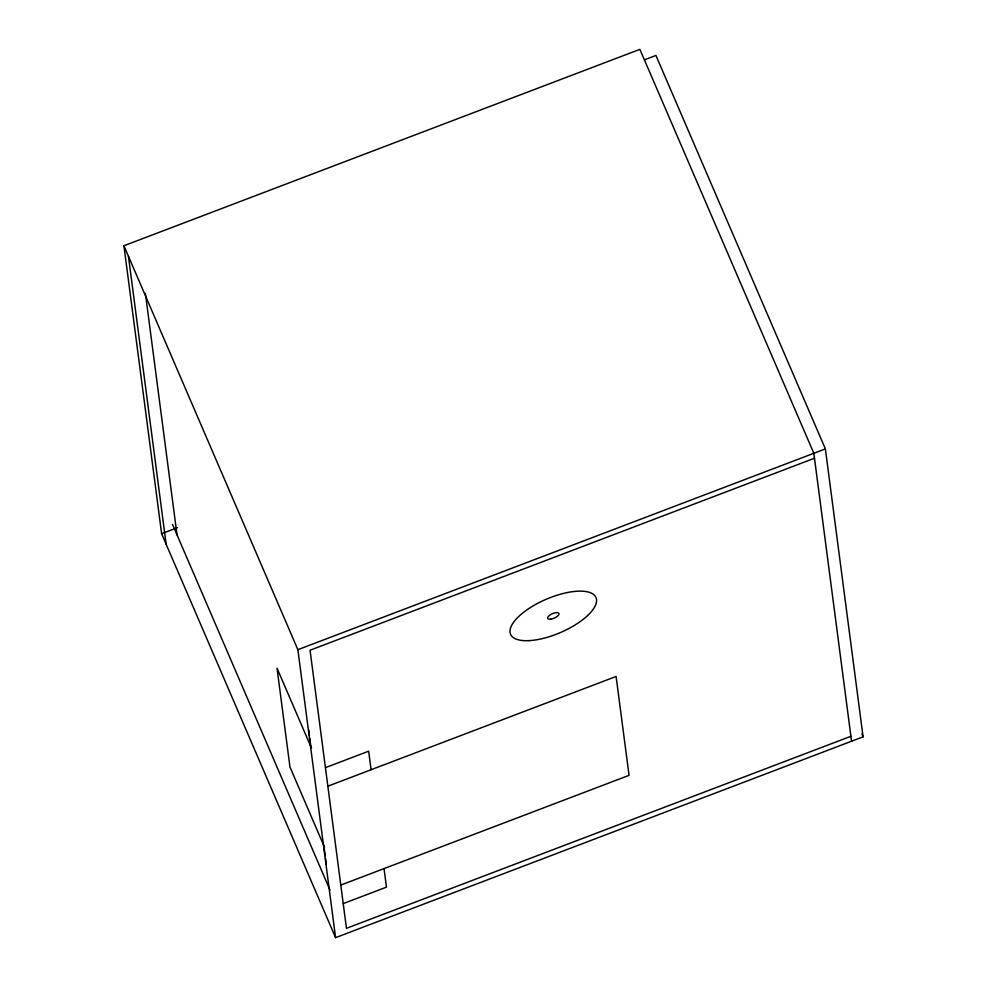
<?xml version="1.0" encoding="UTF-8"?>
<svg xmlns="http://www.w3.org/2000/svg" width="987" height="987" viewBox="0 0 987 987"><rect width="100%" height="100%" fill="white"/><g stroke="black" fill="none" stroke-linecap="round" stroke-linejoin="round"><path stroke-width="1.48" d="M644.4 59.837L655.936 55.457L825.379 448.9L863.082 736.845L335.58 937.65L161.621 533.72L123.918 245.763L639.884 49.35L813.843 453.28L851.559 741.237M161.621 533.72L177.475 527.675M335.58 937.65L297.877 649.693L825.379 448.9M814.497 458.227L310.054 650.248L346.462 928.323L850.905 736.29M325.426 767.652L368.669 751.193L371.087 769.737M327.857 786.195L616.11 676.465L629.052 775.338L340.799 885.068M343.229 903.598L386.472 887.14L384.042 868.609M861.873 734.02L863.082 736.845M123.918 245.763L297.877 649.693M311.522 748.257L277.026 668.162L289.968 767.035L324.464 847.13M172.503 524.381L330.003 890.101M308.672 729.738L309.412 735.438M309.795 738.301L310.905 746.851M323.859 845.723L325.167 855.704M325.537 858.554L326.29 864.254M145.41 293.472L177.018 534.88M128.433 256.25L166.137 544.207M529.686 640.6A46.5 18.099 -23.3 0 0 596.53 601.577A46.5 18.099 -23.3 0 0 533.634 605.586A46.5 18.099 -23.3 0 0 529.686 640.6M550.684 619.157A6.206 2.418 -23.3 0 0 559.049 613.729A6.206 2.418 -23.3 0 0 550.117 614.876A6.206 2.418 -23.3 0 0 550.684 619.157"/></g></svg>
